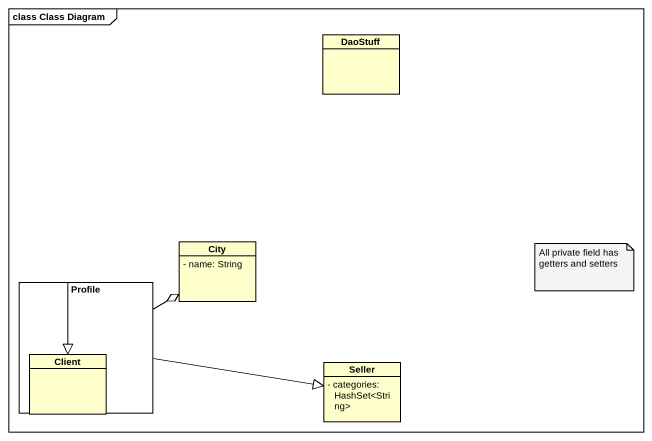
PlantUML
@startuml
mainframe class Class Diagram
hide circle
hide empty members
skinparam classAttributeIconSize 0
class DaoStuff
class City {
  - name: String
}
rectangle Profile {
  class Client
}
class Seller {
  - categories: HashSet<String>
}
Profile -right-o City
Profile --|> Client
Profile -right-|> Seller
note as N1
  All private field has getters and setters
end note
@enduml
